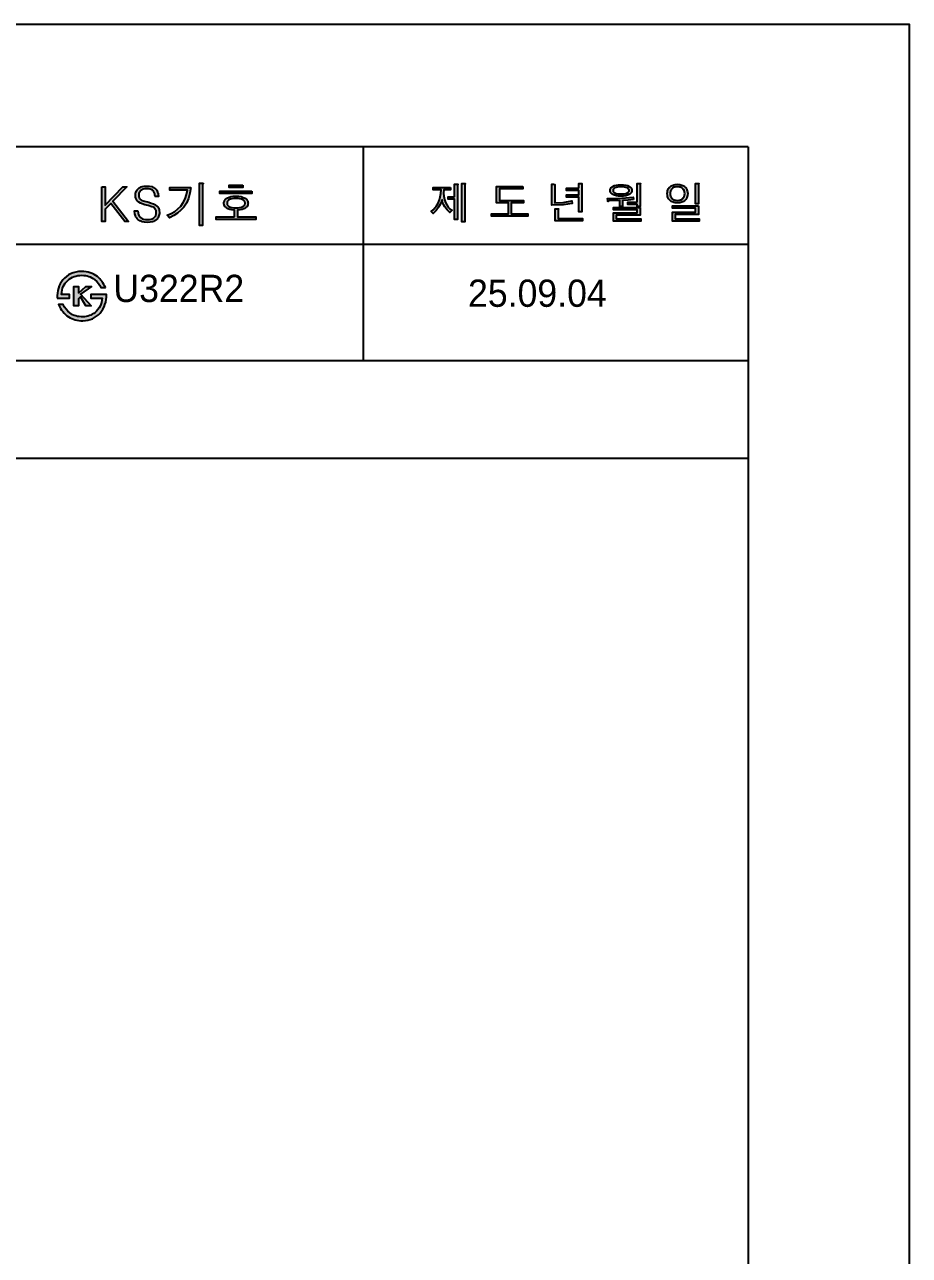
# Model space of a CAD drawing. Header units: millimetres. Extents: x 11551 to 13977, y -137 to 3293.
# Drawn here: x 13108 to 13977, y 2086 to 3293 of the extents above; entities that cross this region are included whole.
import ezdxf
from ezdxf.lldxf.tags import DXFTag

# ---------------------------------------------------------------- set-up
doc = ezdxf.new("R2010")
doc.units = ezdxf.units.MM
doc.header["$LTSCALE"] = 0.2
doc.layers.add('DIM', color=3, linetype='Continuous', lineweight=15)
doc.layers.add('LINE @ 1', color=7, linetype='Continuous', lineweight=25)
doc.layers.add('YA', color=7, linetype='Continuous')
doc.styles.add('스타일1', font='txt.shx', dxfattribs={"bigfont": 'ghs.shx'})
tags = doc.linetypes.add('Amconstr', pattern=[9999, 9999, 0]).pattern_tags.tags
tags[6:7] = [DXFTag(74, 4), DXFTag(75, 0), DXFTag(340, '0'), DXFTag(46, 1.0), DXFTag(50, 0.0), DXFTag(44, 0.0), DXFTag(45, 0.0)]
tags[4:5] = [DXFTag(74, 4), DXFTag(75, 0), DXFTag(340, '0'), DXFTag(46, 1.0), DXFTag(50, 0.0), DXFTag(44, 0.0), DXFTag(45, 0.0)]

msp = doc.modelspace()

# ---------------------------------------------------------------- hatches: boundary and pattern name
at = {"layer": 'DIM'}
h = msp.add_hatch(color=0, dxfattribs=at)
h.dxf.hatch_style = 1
edge = h.paths.add_edge_path()
edge.add_spline(control_points=[(13150.6, 3042.3), (13154.3, 3045.6), (13158.9, 3047.3), (13164.5, 3047.3)], knot_values=[9, 9, 9, 9, 10, 10, 10, 10], degree=3, periodic=0)
edge.add_spline(control_points=[(13164.5, 3047.3), (13169.2, 3047.3), (13173.4, 3045.9), (13177, 3043)], knot_values=[8, 8, 8, 8, 9, 9, 9, 9], degree=3, periodic=0)
edge.add_spline(control_points=[(13177, 3043), (13180, 3040.6), (13181.9, 3038), (13182.9, 3035.2)], knot_values=[7, 7, 7, 7, 8, 8, 8, 8], degree=3, periodic=0)
edge.add_spline(control_points=[(13182.9, 3035.2), (13182.9, 3035.2), (13187.5, 3035.2), (13187.5, 3035.2)], knot_values=[6.00001, 6.00001, 6.00001, 6.00001, 7, 7, 7, 7], degree=3, periodic=0)
edge.add_spline(control_points=[(13187.5, 3035.2), (13185.7, 3039.7), (13183.1, 3043.2), (13179.7, 3046)], knot_values=[5, 5, 5, 5, 6, 6, 6, 6], degree=3, periodic=0)
edge.add_spline(control_points=[(13179.7, 3046), (13175.5, 3049.3), (13170.3, 3051), (13164.1, 3051.1)], knot_values=[4, 4, 4, 4, 5, 5, 5, 5], degree=3, periodic=0)
edge.add_spline(control_points=[(13164.1, 3051.1), (13160.1, 3051), (13156.5, 3050.3), (13153.3, 3048.8)], knot_values=[3, 3, 3, 3, 4, 4, 4, 4], degree=3, periodic=0)
edge.add_spline(control_points=[(13153.3, 3048.8), (13150.3, 3047.4), (13147.8, 3045.4), (13145.8, 3042.8)], knot_values=[2, 2, 2, 2, 3, 3, 3, 3], degree=3, periodic=0)
edge.add_spline(control_points=[(13145.8, 3042.8), (13143.8, 3040.5), (13142.3, 3037.7), (13141.4, 3034.6)], knot_values=[1, 1, 1, 1, 2, 2, 2, 2], degree=3, periodic=0)
edge.add_spline(control_points=[(13141.4, 3034.6), (13140.5, 3031.5), (13140.1, 3028.4), (13140.3, 3025)], knot_values=[0, 0, 0, 0, 1, 1, 1, 1], degree=3, periodic=0)
edge.add_spline(control_points=[(13140.3, 3025), (13140.3, 3025), (13140.3, 3025), (13140.3, 3025), (13140.3, 3025), (13152.2, 3025), (13152.2, 3025), (13152.2, 3025), (13152.2, 3028.6), (13152.2, 3028.6), (13152.2, 3028.6), (13144.4, 3028.6), (13144.4, 3028.6), (13144.7, 3034.3), (13146.8, 3038.8), (13150.6, 3042.3)], knot_values=[10, 10, 10, 10, 10.99996, 10.99996, 10.99996, 11.99996, 11.99996, 11.99996, 12.99996, 12.99996, 12.99996, 13.99996, 13.99996, 13.99996, 14.99996, 14.99996, 14.99996, 14.99996], degree=3, periodic=0)
h = msp.add_hatch(color=0, dxfattribs=at)
h.dxf.hatch_style = 1
h.paths.add_polyline_path([(13163.1, 3028.7), (13174, 3036.2), (13168.2, 3036.2), (13161, 3029.6), (13161, 3036.3), (13156.5, 3036.3), (13156.5, 3017.4), (13161, 3017.4), (13161, 3024.1), (13163.1, 3026), (13168.4, 3017.4), (13173.5, 3017.4)])
h = msp.add_hatch(color=0, dxfattribs=at)
h.dxf.hatch_style = 1
edge = h.paths.add_edge_path()
edge.add_spline(control_points=[(13174.8, 3004.7), (13177.6, 3006), (13180.1, 3007.9), (13182.3, 3010.2)], knot_values=[2, 2, 2, 2, 3, 3, 3, 3], degree=3, periodic=0)
edge.add_spline(control_points=[(13182.3, 3010.2), (13184.4, 3012.6), (13186, 3015.3), (13187.1, 3018.5)], knot_values=[1, 1, 1, 1, 2, 2, 2, 2], degree=3, periodic=0)
edge.add_spline(control_points=[(13187.1, 3018.5), (13188.2, 3021.7), (13188.7, 3025), (13188.6, 3028.6)], knot_values=[0, 0, 0, 0, 1, 1, 1, 1], degree=3, periodic=0)
edge.add_spline(control_points=[(13188.6, 3028.6), (13188.6, 3028.6), (13188.6, 3028.6), (13188.6, 3028.6), (13188.6, 3028.6), (13173.3, 3028.6), (13173.3, 3028.6), (13173.3, 3028.6), (13173.3, 3025), (13173.3, 3025), (13173.3, 3025), (13184.4, 3025), (13184.4, 3025), (13183.9, 3019), (13181.6, 3014.3), (13177.4, 3010.9)], knot_values=[10, 10, 10, 10, 10.99996, 10.99996, 10.99996, 11.99996, 11.99996, 11.99996, 12.99996, 12.99996, 12.99996, 13.99996, 13.99996, 13.99996, 14.99996, 14.99996, 14.99996, 14.99996], degree=3, periodic=0)
edge.add_spline(control_points=[(13177.4, 3010.9), (13173.9, 3008.1), (13169.9, 3006.6), (13165.5, 3006.6)], knot_values=[9, 9, 9, 9, 10, 10, 10, 10], degree=3, periodic=0)
edge.add_spline(control_points=[(13165.5, 3006.6), (13160.4, 3006.4), (13156.1, 3007.6), (13152.5, 3010.5)], knot_values=[8, 8, 8, 8, 9, 9, 9, 9], degree=3, periodic=0)
edge.add_spline(control_points=[(13152.5, 3010.5), (13150, 3012.4), (13147.9, 3015.1), (13146.1, 3018.6)], knot_values=[7, 7, 7, 7, 8, 8, 8, 8], degree=3, periodic=0)
edge.add_spline(control_points=[(13146.1, 3018.6), (13146.1, 3018.6), (13141.6, 3018.6), (13141.6, 3018.6)], knot_values=[6.00001, 6.00001, 6.00001, 6.00001, 7, 7, 7, 7], degree=3, periodic=0)
edge.add_spline(control_points=[(13141.6, 3018.6), (13143.7, 3013.3), (13147, 3009.3), (13151.3, 3006.6)], knot_values=[5, 5, 5, 5, 6, 6, 6, 6], degree=3, periodic=0)
edge.add_spline(control_points=[(13151.3, 3006.6), (13155.3, 3004), (13160, 3002.7), (13165.4, 3002.7)], knot_values=[4, 4, 4, 4, 5, 5, 5, 5], degree=3, periodic=0)
edge.add_spline(control_points=[(13165.4, 3002.7), (13168.7, 3002.7), (13171.8, 3003.4), (13174.8, 3004.7)], knot_values=[3, 3, 3, 3, 4, 4, 4, 4], degree=3, periodic=0)
at = {"layer": 'LINE @ 1', "linetype": 'Amconstr'}
h = msp.add_hatch(color=256, dxfattribs=at)
h.dxf.hatch_style = 1
h.paths.add_polyline_path([(13194.9, 3120), (13208.7, 3134.1), (13204.7, 3134.1), (13187.2, 3116.1), (13187.2, 3134.1), (13184, 3134.1), (13184, 3100.1), (13187.2, 3100.1), (13187.2, 3112.1), (13192.8, 3117.9), (13206.5, 3100.1), (13210.3, 3100.1)])
h.paths.add_polyline_path([(13221.3, 3122.4), (13221, 3122.8), (13220.8, 3123.2), (13220.6, 3123.6), (13220.4, 3124.1), (13220.3, 3124.6), (13220.3, 3125.8), (13220.3, 3126.5), (13220.4, 3127.2), (13220.5, 3127.9), (13220.8, 3128.5), (13221, 3129.1), (13221.4, 3129.6), (13221.8, 3130.1), (13222.2, 3130.5), (13222.8, 3130.9), (13223.4, 3131.2), (13224, 3131.5), (13224.7, 3131.8), (13226.3, 3132.1), (13228.1, 3132.2), (13229.9, 3132.1), (13231.5, 3131.7), (13232.3, 3131.4), (13233, 3131.1), (13233.6, 3130.7), (13234.2, 3130.2), (13234.7, 3129.7), (13235.1, 3129.1), (13235.5, 3128.5), (13235.8, 3127.8), (13236.1, 3127.1), (13236.2, 3126.3), (13236.4, 3124.6), (13239.7, 3124.6), (13239.4, 3127), (13239.2, 3128), (13238.8, 3129), (13238.4, 3129.9), (13237.9, 3130.7), (13237.3, 3131.5), (13236.6, 3132.2), (13235.8, 3132.9), (13234.9, 3133.4), (13234, 3133.9), (13233, 3134.3), (13230.7, 3134.8), (13228.2, 3134.9), (13225.7, 3134.8), (13223.5, 3134.3), (13222.5, 3134), (13221.6, 3133.5), (13220.7, 3133), (13219.9, 3132.4), (13219.2, 3131.8), (13218.6, 3131.1), (13218.1, 3130.3), (13217.7, 3129.5), (13217.4, 3128.7), (13217.2, 3127.8), (13217, 3126.8), (13217, 3125.8), (13217.1, 3124), (13217.3, 3123.1), (13217.6, 3122.3), (13217.9, 3121.6), (13218.3, 3120.9), (13218.7, 3120.3), (13219.3, 3119.8), (13219.8, 3119.3), (13220.5, 3118.9), (13222.1, 3118), (13226.3, 3116.6), (13229.5, 3115.8), (13233.2, 3114.6), (13234.6, 3114), (13235.1, 3113.7), (13235.6, 3113.4), (13236, 3112.9), (13236.4, 3112.5), (13236.7, 3112), (13237, 3111.4), (13237.2, 3110.8), (13237.3, 3110.1), (13237.5, 3108.6), (13237.4, 3107.9), (13237.3, 3107.1), (13237.1, 3106.5), (13236.9, 3105.8), (13236.6, 3105.3), (13236.2, 3104.7), (13235.7, 3104.2), (13235.2, 3103.8), (13234.6, 3103.3), (13234, 3103), (13233.3, 3102.6), (13232.5, 3102.4), (13230.8, 3102), (13228.9, 3101.9), (13226.8, 3102.1), (13224.9, 3102.5), (13224, 3102.8), (13223.3, 3103.2), (13222.6, 3103.6), (13221.9, 3104.2), (13221.3, 3104.8), (13220.8, 3105.4), (13220.4, 3106.1), (13220.1, 3106.8), (13219.8, 3107.6), (13219.6, 3108.5), (13219.5, 3110.4), (13216.2, 3110.4), (13216.2, 3110.1), (13216.4, 3107.7), (13216.7, 3106.5), (13217, 3105.5), (13217.5, 3104.5), (13218, 3103.6), (13218.7, 3102.8), (13219.5, 3102), (13220.3, 3101.3), (13221.3, 3100.8), (13222.3, 3100.3), (13223.5, 3099.9), (13226, 3099.3), (13228.9, 3099.2), (13231.5, 3099.3), (13233.7, 3099.8), (13234.8, 3100.2), (13235.7, 3100.7), (13236.6, 3101.2), (13237.5, 3101.8), (13238.2, 3102.5), (13238.8, 3103.3), (13239.4, 3104.1), (13239.8, 3104.9), (13240.1, 3105.9), (13240.4, 3106.8), (13240.5, 3107.9), (13240.6, 3109), (13240.4, 3110.9), (13240.2, 3111.8), (13239.9, 3112.6), (13239.6, 3113.4), (13239.1, 3114.1), (13238.6, 3114.8), (13238, 3115.4), (13237.4, 3115.9), (13236.6, 3116.4), (13234.8, 3117.4), (13232.6, 3118.2), (13230, 3119), (13225.9, 3119.9), (13224.5, 3120.3), (13223.3, 3120.8), (13222.4, 3121.4), (13221.9, 3121.7), (13221.6, 3122)])
h.paths.add_polyline_path([(13270.5, 3127.9), (13271.4, 3133.5), (13250.7, 3133.5), (13250.7, 3130.9), (13268, 3130.9), (13267.3, 3126.5), (13265.9, 3122.4), (13264, 3118.7), (13261.5, 3115.2), (13258.7, 3112.4), (13255.6, 3110), (13252, 3107.9), (13248.1, 3106.3), (13250.3, 3103.7), (13254.6, 3105.9), (13258.4, 3108.3), (13261.7, 3111.1), (13264.5, 3114.2), (13267.1, 3118.2), (13269.1, 3122.8)])
h.paths.add_polyline_path([(13283, 3136), (13283, 3136.6), (13283.3, 3137), (13283.4, 3137.2), (13283.4, 3137.3), (13283.4, 3137.4), (13283.5, 3137.4), (13283.5, 3137.5), (13283.5, 3137.5), (13283.5, 3137.5), (13283.4, 3137.5), (13283.4, 3137.5), (13283.4, 3137.5), (13283.4, 3137.5), (13283.4, 3137.6), (13283.4, 3137.6), (13283.4, 3137.6), (13283.3, 3137.6), (13283, 3137.7), (13282, 3137.7), (13279.8, 3137.7), (13279.8, 3096.3), (13283, 3096.3)])
h.paths.add_polyline_path([(13322.4, 3135.9), (13309, 3135.9), (13309, 3133.6), (13322.4, 3133.6)])
h.paths.add_polyline_path([(13331.4, 3130), (13300, 3130), (13300, 3127.6), (13331.4, 3127.6)])
h.paths.add_polyline_path([(13324.7, 3122.9), (13323.9, 3123.4), (13322.9, 3123.8), (13320.9, 3124.5), (13318.5, 3124.9), (13315.7, 3125), (13313, 3124.9), (13310.5, 3124.5), (13308.5, 3123.8), (13307.5, 3123.4), (13306.7, 3122.9), (13306.1, 3122.5), (13305.5, 3121.9), (13305, 3121.4), (13304.6, 3120.8), (13304.3, 3120.1), (13304.1, 3119.5), (13303.9, 3118.8), (13303.9, 3118), (13303.9, 3117.3), (13304.1, 3116.7), (13304.2, 3116.1), (13304.5, 3115.5), (13304.9, 3114.9), (13305.3, 3114.4), (13305.8, 3113.9), (13306.3, 3113.4), (13307.1, 3113), (13307.8, 3112.5), (13309.7, 3111.9), (13311.8, 3111.4), (13314.2, 3111.2), (13314.2, 3104.7), (13296.2, 3104.7), (13296.2, 3102.2), (13335.2, 3102.2), (13335.2, 3104.7), (13317.3, 3104.7), (13317.3, 3111.2), (13319.7, 3111.4), (13321.8, 3111.9), (13323.5, 3112.5), (13324.3, 3113), (13325.1, 3113.4), (13325.6, 3113.9), (13326.1, 3114.4), (13326.6, 3114.9), (13326.9, 3115.5), (13327.2, 3116.1), (13327.4, 3116.7), (13327.5, 3117.3), (13327.6, 3118), (13327.5, 3118.8), (13327.4, 3119.5), (13327.2, 3120.1), (13326.8, 3120.8), (13326.4, 3121.4), (13325.9, 3121.9), (13325.4, 3122.5)])
h.paths.add_polyline_path([(13311.8, 3122.3), (13313.6, 3122.5), (13315.7, 3122.6), (13317.8, 3122.5), (13319.6, 3122.3), (13321.2, 3121.9), (13321.8, 3121.7), (13322.4, 3121.4), (13322.9, 3121.1), (13323.4, 3120.8), (13323.7, 3120.4), (13324, 3120), (13324.3, 3119.5), (13324.5, 3119.1), (13324.6, 3118.6), (13324.6, 3118), (13324.6, 3117.5), (13324.5, 3117), (13324.3, 3116.6), (13324, 3116.1), (13323.7, 3115.7), (13323.4, 3115.4), (13322.9, 3115), (13322.4, 3114.7), (13321.8, 3114.4), (13321.2, 3114.2), (13319.6, 3113.8), (13317.8, 3113.5), (13315.7, 3113.5), (13313.6, 3113.5), (13311.8, 3113.8), (13310.2, 3114.2), (13309.5, 3114.4), (13308.9, 3114.7), (13308.5, 3115), (13308, 3115.4), (13307.7, 3115.7), (13307.4, 3116.1), (13307.2, 3116.6), (13307, 3117), (13306.9, 3117.5), (13306.9, 3118), (13306.9, 3118.6), (13307, 3119.1), (13307.2, 3119.5), (13307.4, 3120), (13307.7, 3120.4), (13308, 3120.8), (13308.5, 3121.1), (13308.9, 3121.4), (13309.5, 3121.7), (13310.2, 3121.9)], flags=16)
h.paths.add_polyline_path([(13526.4, 3133.6), (13509.2, 3133.6), (13509.2, 3131.3), (13517, 3131.3), (13516.8, 3127.7), (13516.2, 3124.4), (13515.4, 3121.2), (13514.1, 3118.2), (13512.7, 3115.6), (13511.1, 3113.4), (13509.3, 3111.5), (13507.3, 3110), (13509.2, 3107.8), (13512.1, 3110.8), (13514.6, 3114), (13516.6, 3117.5), (13518, 3121.2), (13518.3, 3119.6), (13518.8, 3118), (13519.7, 3116.2), (13520.8, 3114.4), (13523.1, 3111.5), (13525.7, 3109), (13527.8, 3111.1), (13525.8, 3112.5), (13524.1, 3114.3), (13522.6, 3116.4), (13521.4, 3118.8), (13520.3, 3121.7), (13519.7, 3124.8), (13519.5, 3128), (13519.8, 3131.3), (13526.4, 3131.3)])
h.paths.add_polyline_path([(13533.2, 3135.3), (13533.3, 3135.8), (13533.5, 3136.1), (13533.5, 3136.3), (13533.6, 3136.4), (13533.6, 3136.5), (13533.6, 3136.5), (13533.6, 3136.5), (13533.6, 3136.6), (13533.6, 3136.6), (13533.6, 3136.6), (13533.6, 3136.6), (13533.6, 3136.6), (13533.5, 3136.6), (13533.4, 3136.7), (13533.2, 3136.7), (13532.4, 3136.8), (13530.4, 3136.8), (13530.4, 3124.3), (13524, 3124.3), (13524, 3122.1), (13530.4, 3122.1), (13530.4, 3101.9), (13533.2, 3101.9)])
h.paths.add_polyline_path([(13540.4, 3136.2), (13540.4, 3136.5), (13540.6, 3136.7), (13540.7, 3136.9), (13540.7, 3137.1), (13540.7, 3137.2), (13540.7, 3137.2), (13540.7, 3137.2), (13540.7, 3137.3), (13540.7, 3137.3), (13540.7, 3137.3), (13540.7, 3137.3), (13540.7, 3137.3), (13540.7, 3137.3), (13540.6, 3137.3), (13540.6, 3137.4), (13540.5, 3137.4), (13540.4, 3137.4), (13540.1, 3137.4), (13539.8, 3137.5), (13537.5, 3137.5), (13537.5, 3099.8), (13540.4, 3099.8)])
h.paths.add_polyline_path([(13597.4, 3134.4), (13571.6, 3134.4), (13571.6, 3118.3), (13583.1, 3118.3), (13583.1, 3107.5), (13566.7, 3107.5), (13566.7, 3105.2), (13602.2, 3105.2), (13602.2, 3107.5), (13585.9, 3107.5), (13585.9, 3118.3), (13597.9, 3118.3), (13597.9, 3120.7), (13574.5, 3120.7), (13574.5, 3132.1), (13597.4, 3132.1)])
h.paths.add_polyline_path([(13628.6, 3134.7), (13628.6, 3135.3), (13628.8, 3135.7), (13628.9, 3135.9), (13628.9, 3136), (13628.9, 3136.1), (13628.9, 3136.2), (13628.9, 3136.2), (13628.9, 3136.3), (13628.9, 3136.3), (13628.9, 3136.3), (13628.9, 3136.3), (13628.8, 3136.3), (13628.8, 3136.4), (13628.8, 3136.4), (13628.7, 3136.4), (13628.6, 3136.5), (13628.4, 3136.5), (13627.5, 3136.6), (13625.7, 3136.6), (13625.7, 3116), (13637.3, 3116.5), (13645.8, 3117.8), (13645.4, 3120.3), (13636.8, 3118.8), (13628.6, 3118.3)])
h.paths.add_polyline_path([(13655.1, 3136.2), (13655.1, 3136.5), (13655.2, 3136.8), (13655.3, 3137), (13655.4, 3137.1), (13655.4, 3137.2), (13655.4, 3137.2), (13655.4, 3137.2), (13655.4, 3137.2), (13655.4, 3137.3), (13655.4, 3137.3), (13655.4, 3137.3), (13655.3, 3137.3), (13655.3, 3137.3), (13655.3, 3137.3), (13655.2, 3137.4), (13655.2, 3137.4), (13655.1, 3137.4), (13654.8, 3137.4), (13654.5, 3137.5), (13652.2, 3137.5), (13652.2, 3132.7), (13640.3, 3132.7), (13640.3, 3130.4), (13652.2, 3130.4), (13652.2, 3126.4), (13640.3, 3126.4), (13640.3, 3124), (13652.2, 3124), (13652.2, 3109.7), (13655.1, 3109.7)])
h.paths.add_polyline_path([(13631.9, 3111.4), (13632, 3111.7), (13632.1, 3112), (13632.2, 3112.2), (13632.2, 3112.3), (13632.2, 3112.3), (13632.2, 3112.4), (13632.2, 3112.4), (13632.2, 3112.4), (13632.2, 3112.4), (13632.2, 3112.4), (13632.2, 3112.4), (13632.2, 3112.5), (13632.2, 3112.5), (13632.1, 3112.5), (13632, 3112.6), (13631.9, 3112.6), (13631.2, 3112.6), (13629.1, 3112.6), (13629.1, 3100.8), (13655.9, 3100.8), (13655.9, 3103.1), (13631.9, 3103.1)])
h.paths.add_polyline_path([(13703.9, 3128.4), (13704.1, 3128.9), (13704.4, 3129.4), (13704.5, 3130), (13704.5, 3130.5), (13704.5, 3131.1), (13704.4, 3131.7), (13704.1, 3132.3), (13703.9, 3132.8), (13703.5, 3133.3), (13703, 3133.7), (13702.5, 3134.1), (13701.8, 3134.5), (13700.2, 3135.3), (13698.4, 3135.8), (13696.2, 3136.1), (13693.8, 3136.2), (13691.3, 3136.1), (13689.2, 3135.8), (13687.3, 3135.3), (13685.7, 3134.5), (13685.1, 3134.1), (13684.5, 3133.7), (13684.1, 3133.3), (13683.7, 3132.8), (13683.4, 3132.3), (13683.2, 3131.7), (13683.1, 3131.1), (13683, 3130.5), (13683.1, 3130), (13683.2, 3129.4), (13683.4, 3128.9), (13683.7, 3128.4), (13684.1, 3127.9), (13684.5, 3127.5), (13685.1, 3127), (13685.7, 3126.6), (13686.4, 3126.2), (13687.3, 3125.9), (13689.2, 3125.4), (13691.3, 3125), (13693.8, 3124.9), (13696.2, 3125), (13698.4, 3125.4), (13700.2, 3125.9), (13701.1, 3126.2), (13701.8, 3126.6), (13702.5, 3127), (13703, 3127.5), (13703.5, 3127.9)])
h.paths.add_polyline_path([(13700.6, 3128.6), (13700.1, 3128.3), (13699.7, 3128.1), (13698.5, 3127.7), (13697.2, 3127.3), (13693.8, 3127.1), (13690.4, 3127.3), (13689, 3127.7), (13687.8, 3128.1), (13687.4, 3128.3), (13687, 3128.6), (13686.6, 3128.9), (13686.4, 3129.2), (13686.1, 3129.5), (13686, 3129.8), (13685.9, 3130), (13685.9, 3130.2), (13685.9, 3130.5), (13685.9, 3130.9), (13686, 3131.3), (13686.1, 3131.6), (13686.4, 3132), (13686.6, 3132.3), (13687, 3132.5), (13687.4, 3132.8), (13687.8, 3133), (13689, 3133.5), (13690.4, 3133.8), (13693.8, 3134.1), (13697.1, 3133.8), (13698.5, 3133.5), (13699.7, 3133), (13700.1, 3132.8), (13700.6, 3132.5), (13700.9, 3132.3), (13701.2, 3132), (13701.4, 3131.6), (13701.6, 3131.3), (13701.6, 3131.1), (13701.7, 3130.9), (13701.7, 3130.5), (13701.7, 3130.2), (13701.6, 3130), (13701.6, 3129.8), (13701.5, 3129.7), (13701.4, 3129.5), (13701.2, 3129.2), (13700.9, 3128.9)], flags=16)
h.paths.add_polyline_path([(13706.1, 3121.6), (13705.8, 3123.9), (13690.9, 3122.8), (13680.3, 3122.6), (13680.7, 3120.6), (13680.8, 3120.2), (13680.8, 3119.9), (13680.9, 3119.8), (13680.9, 3119.7), (13680.9, 3119.7), (13681, 3119.6), (13681, 3119.6), (13681, 3119.6), (13681, 3119.6), (13681, 3119.6), (13681, 3119.6), (13681.1, 3119.6), (13681.1, 3119.6), (13681.1, 3119.6), (13681.1, 3119.6), (13681.2, 3119.7), (13681.3, 3119.8), (13681.5, 3119.9), (13681.8, 3120.2), (13682.2, 3120.3), (13692.4, 3120.6), (13692.4, 3114.7), (13695.2, 3114.7), (13695.2, 3120.7), (13700.7, 3121.1)])
h = msp.add_hatch(color=256, dxfattribs=at)
h.dxf.hatch_style = 1
h.paths.add_polyline_path([(13712.4, 3136), (13712.4, 3136.4), (13712.6, 3136.7), (13712.7, 3136.9), (13712.7, 3137), (13712.7, 3137.1), (13712.7, 3137.2), (13712.7, 3137.2), (13712.7, 3137.2), (13712.7, 3137.2), (13712.7, 3137.3), (13712.7, 3137.3), (13712.6, 3137.3), (13712.6, 3137.3), (13712.6, 3137.4), (13712.5, 3137.4), (13712.4, 3137.4), (13712.2, 3137.4), (13711.9, 3137.5), (13709.5, 3137.5), (13709.5, 3119.1), (13700.5, 3119.1), (13700.5, 3116.9), (13709.5, 3116.9), (13709.5, 3114.7), (13712.4, 3114.7)])
h.paths.add_polyline_path([(13712.4, 3113.9), (13686.3, 3113.9), (13686.3, 3111.6), (13709.7, 3111.6), (13709.7, 3108.6), (13686.3, 3108.6), (13686.3, 3100.3), (13713.2, 3100.3), (13713.2, 3102.7), (13689, 3102.7), (13689, 3106.3), (13712.4, 3106.3)])
h.paths.add_polyline_path([(13755.9, 3120.3), (13756.6, 3121), (13757.2, 3121.6), (13757.7, 3122.3), (13758.2, 3123), (13758.5, 3123.8), (13758.8, 3124.7), (13759, 3125.5), (13759.2, 3127.4), (13759, 3129.3), (13758.8, 3130.2), (13758.5, 3131), (13758.2, 3131.8), (13757.7, 3132.6), (13757.2, 3133.3), (13756.6, 3133.9), (13755.9, 3134.5), (13755.1, 3135.1), (13754.3, 3135.5), (13753.4, 3135.9), (13752.4, 3136.2), (13751.4, 3136.4), (13749.1, 3136.6), (13746.8, 3136.4), (13745.7, 3136.2), (13744.8, 3135.9), (13743.9, 3135.5), (13743, 3135.1), (13742.2, 3134.5), (13741.5, 3133.9), (13740.9, 3133.3), (13740.4, 3132.6), (13740, 3131.8), (13739.7, 3131), (13739.4, 3130.2), (13739.2, 3129.3), (13739, 3127.4), (13739.2, 3125.5), (13739.4, 3124.7), (13739.7, 3123.8), (13740, 3123), (13740.4, 3122.3), (13740.9, 3121.6), (13741.5, 3121), (13742.2, 3120.3), (13743, 3119.8), (13743.9, 3119.3), (13744.8, 3119), (13745.7, 3118.7), (13746.8, 3118.4), (13749.1, 3118.3), (13751.4, 3118.4), (13752.4, 3118.7), (13753.4, 3119), (13754.3, 3119.3), (13755.1, 3119.8)])
h.paths.add_polyline_path([(13747.4, 3120.9), (13746.7, 3121), (13746, 3121.3), (13745.4, 3121.5), (13744.8, 3121.8), (13744.2, 3122.2), (13743.7, 3122.7), (13743.3, 3123.1), (13743, 3123.6), (13742.7, 3124.2), (13742.4, 3124.7), (13742.2, 3125.4), (13742.1, 3126), (13742, 3127.4), (13742.1, 3128.9), (13742.2, 3129.5), (13742.4, 3130.1), (13742.7, 3130.7), (13743, 3131.3), (13743.3, 3131.8), (13743.7, 3132.3), (13744.2, 3132.7), (13744.8, 3133.1), (13745.4, 3133.4), (13746, 3133.7), (13746.7, 3133.9), (13747.4, 3134), (13749.1, 3134.1), (13750.7, 3134), (13751.4, 3133.9), (13752.1, 3133.7), (13752.8, 3133.4), (13753.4, 3133.1), (13753.9, 3132.7), (13754.5, 3132.3), (13754.9, 3131.8), (13755.2, 3131.3), (13755.6, 3130.7), (13755.8, 3130.1), (13756, 3129.5), (13756.1, 3128.9), (13756.3, 3127.4), (13756.1, 3126), (13756, 3125.4), (13755.8, 3124.8), (13755.6, 3124.2), (13755.2, 3123.6), (13754.9, 3123.1), (13754.5, 3122.7), (13753.9, 3122.2), (13753.4, 3121.8), (13752.8, 3121.5), (13752.1, 3121.3), (13751.4, 3121), (13750.7, 3120.9), (13749.1, 3120.8)], flags=16)
h.paths.add_polyline_path([(13769.7, 3136.2), (13769.8, 3136.5), (13769.9, 3136.7), (13770, 3136.9), (13770.1, 3137.1), (13770.1, 3137.2), (13770.1, 3137.2), (13770.1, 3137.2), (13770.1, 3137.3), (13770.1, 3137.3), (13770.1, 3137.3), (13770.1, 3137.3), (13770, 3137.3), (13770, 3137.3), (13770, 3137.3), (13770, 3137.4), (13769.9, 3137.4), (13769.8, 3137.4), (13769.5, 3137.4), (13769.1, 3137.5), (13766.9, 3137.5), (13766.9, 3117.3), (13769.7, 3117.3)])
h.paths.add_polyline_path([(13769.7, 3115.4), (13744.3, 3115.4), (13744.3, 3113.1), (13767, 3113.1), (13767, 3109.4), (13744.3, 3109.4), (13744.3, 3100.3), (13770.6, 3100.3), (13770.6, 3102.6), (13746.9, 3102.6), (13746.9, 3107.1), (13769.7, 3107.1)])

# ---------------------------------------------------------------- linework, layer by layer
at = {"layer": 'YA', "color": 7}
for p, q in [((13818.7, 3173.4), (11742.7, 3173.4)), ((13440.9, 2963.1), (13440.9, 3173.1)), ((13818.7, 3173.4), (13818.7, -6.6)), ((13818.7, 3077.4), (12137.2, 3077.4)), ((13818.7, 2963.4), (11742.7, 2963.4)), ((13818.7, 2867.4), (11742.7, 2867.4)), ((13818.7, 2867.4), (11742.7, 2867.4))]:
    msp.add_line(p, q, dxfattribs=at)
at = {"layer": 'YA', "color": 0}
msp.add_lwpolyline([(11551.3, -137.1), (13976.8, -137.1), (13976.8, 3293.3), (11551.3, 3293.3)], close=True, dxfattribs=at)
at = {"layer": 'YA', "color": 7}
for points in [[(13184, 3134.1), (13187.2, 3134.1), (13187.2, 3116.1), (13204.7, 3134.1), (13208.7, 3134.1), (13194.9, 3120), (13210.3, 3100.1), (13206.5, 3100.1), (13192.8, 3117.9), (13187.2, 3112.1), (13187.2, 3100.1), (13184, 3100.1), (13184, 3134.1)], [(13219.5, 3110.4), (13219.6, 3108.5), (13219.8, 3107.6), (13220.1, 3106.8), (13220.4, 3106.1), (13220.8, 3105.4), (13221.3, 3104.8), (13221.9, 3104.2), (13222.6, 3103.6), (13223.3, 3103.2), (13224, 3102.8), (13224.9, 3102.5), (13226.8, 3102.1), (13228.9, 3101.9), (13230.8, 3102), (13232.5, 3102.4), (13233.3, 3102.6), (13234, 3103), (13234.6, 3103.3), (13235.2, 3103.8), (13235.7, 3104.2), (13236.2, 3104.7), (13236.6, 3105.3), (13236.9, 3105.8), (13237.1, 3106.5), (13237.3, 3107.1), (13237.4, 3107.9), (13237.5, 3108.6), (13237.3, 3110.1), (13237.2, 3110.8), (13237, 3111.4), (13236.7, 3112), (13236.4, 3112.5), (13236, 3112.9), (13235.6, 3113.4), (13235.1, 3113.7), (13234.6, 3114), (13233.2, 3114.6), (13229.5, 3115.8), (13226.3, 3116.6), (13222.1, 3118), (13220.5, 3118.9), (13219.8, 3119.3), (13219.3, 3119.8), (13218.7, 3120.3), (13218.3, 3120.9), (13217.9, 3121.6), (13217.6, 3122.3), (13217.3, 3123.1), (13217.1, 3124), (13217, 3125.8), (13217, 3126.8), (13217.2, 3127.8), (13217.4, 3128.7), (13217.7, 3129.5), (13218.1, 3130.3), (13218.6, 3131.1), (13219.2, 3131.8), (13219.9, 3132.4), (13220.7, 3133), (13221.6, 3133.5), (13222.5, 3134), (13223.5, 3134.3), (13225.7, 3134.8), (13228.2, 3134.9), (13230.7, 3134.8), (13233, 3134.3), (13234, 3133.9), (13234.9, 3133.4), (13235.8, 3132.9), (13236.6, 3132.2), (13237.3, 3131.5), (13237.9, 3130.7), (13238.4, 3129.9), (13238.8, 3129), (13239.2, 3128), (13239.4, 3127), (13239.7, 3124.6), (13236.4, 3124.6), (13236.2, 3126.3), (13236.1, 3127.1), (13235.8, 3127.8), (13235.5, 3128.5), (13235.1, 3129.1), (13234.7, 3129.7), (13234.2, 3130.2), (13233.6, 3130.7), (13233, 3131.1), (13232.3, 3131.4), (13231.5, 3131.7), (13229.9, 3132.1), (13228.1, 3132.2), (13226.3, 3132.1), (13224.7, 3131.8), (13224, 3131.5), (13223.4, 3131.2), (13222.8, 3130.9), (13222.2, 3130.5), (13221.8, 3130.1), (13221.4, 3129.6), (13221, 3129.1), (13220.8, 3128.5), (13220.5, 3127.9), (13220.4, 3127.2), (13220.3, 3126.5), (13220.3, 3125.8), (13220.3, 3124.6), (13220.4, 3124.1), (13220.6, 3123.6), (13220.8, 3123.2), (13221, 3122.8), (13221.3, 3122.4), (13221.6, 3122), (13221.9, 3121.7), (13222.4, 3121.4), (13223.3, 3120.8), (13224.5, 3120.3), (13225.9, 3119.9), (13230, 3119), (13232.6, 3118.2), (13234.8, 3117.4), (13236.6, 3116.4), (13237.4, 3115.9), (13238, 3115.4), (13238.6, 3114.8), (13239.1, 3114.1), (13239.6, 3113.4), (13239.9, 3112.6), (13240.2, 3111.8), (13240.4, 3110.9), (13240.6, 3109), (13240.5, 3107.9), (13240.4, 3106.8), (13240.1, 3105.9), (13239.8, 3104.9), (13239.4, 3104.1), (13238.8, 3103.3), (13238.2, 3102.5), (13237.5, 3101.8), (13236.6, 3101.2), (13235.7, 3100.7), (13234.8, 3100.2), (13233.7, 3099.8), (13231.5, 3099.3), (13228.9, 3099.2), (13226, 3099.3), (13223.5, 3099.9), (13222.3, 3100.3), (13221.3, 3100.8), (13220.3, 3101.3), (13219.5, 3102), (13218.7, 3102.8), (13218, 3103.6), (13217.5, 3104.5), (13217, 3105.5), (13216.7, 3106.5), (13216.4, 3107.7), (13216.2, 3110.1), (13216.2, 3110.4), (13219.5, 3110.4)], [(13271.4, 3133.5), (13270.5, 3127.9), (13269.1, 3122.8), (13267.1, 3118.2), (13264.5, 3114.2), (13261.7, 3111.1), (13258.4, 3108.3), (13254.6, 3105.9), (13250.3, 3103.7), (13248.1, 3106.3), (13252, 3107.9), (13255.6, 3110), (13258.7, 3112.4), (13261.5, 3115.2), (13264, 3118.7), (13265.9, 3122.4), (13267.3, 3126.5), (13268, 3130.9), (13250.7, 3130.9), (13250.7, 3133.5), (13271.4, 3133.5)], [(13283.4, 3137.6), (13283.4, 3137.5), (13283.4, 3137.5), (13283.4, 3137.5), (13283.4, 3137.5), (13283.4, 3137.5), (13283.5, 3137.5), (13283.5, 3137.5), (13283.5, 3137.5), (13283.5, 3137.4), (13283.4, 3137.4), (13283.4, 3137.3), (13283.4, 3137.2), (13283.3, 3137), (13283, 3136.6), (13283, 3136), (13283, 3096.3), (13279.8, 3096.3), (13279.8, 3137.7), (13282, 3137.7), (13283, 3137.7), (13283.3, 3137.6), (13283.4, 3137.6), (13283.4, 3137.6), (13283.4, 3137.6), (13283.4, 3137.6)], [(13331.4, 3130), (13331.4, 3127.6), (13300, 3127.6), (13300, 3130), (13331.4, 3130)], [(13322.4, 3135.9), (13322.4, 3133.6), (13309, 3133.6), (13309, 3135.9), (13322.4, 3135.9)], [(13526.4, 3133.6), (13526.4, 3131.3), (13519.8, 3131.3), (13519.5, 3128), (13519.7, 3124.8), (13520.3, 3121.7), (13521.4, 3118.8), (13522.6, 3116.4), (13524.1, 3114.3), (13525.8, 3112.5), (13527.8, 3111.1), (13525.7, 3109), (13523.1, 3111.5), (13520.8, 3114.4), (13519.7, 3116.2), (13518.8, 3118), (13518.3, 3119.6), (13518, 3121.2), (13516.6, 3117.5), (13514.6, 3114), (13512.1, 3110.8), (13509.2, 3107.8), (13507.3, 3110), (13509.3, 3111.5), (13511.1, 3113.4), (13512.7, 3115.6), (13514.1, 3118.2), (13515.4, 3121.2), (13516.2, 3124.4), (13516.8, 3127.7), (13517, 3131.3), (13509.2, 3131.3), (13509.2, 3133.6), (13526.4, 3133.6)], [(13530.4, 3124.3), (13530.4, 3136.8), (13532.4, 3136.8), (13533.2, 3136.7), (13533.4, 3136.7), (13533.5, 3136.6), (13533.6, 3136.6), (13533.6, 3136.6), (13533.6, 3136.6), (13533.6, 3136.6), (13533.6, 3136.6), (13533.6, 3136.5), (13533.6, 3136.5), (13533.6, 3136.5), (13533.6, 3136.4), (13533.5, 3136.3), (13533.5, 3136.1), (13533.3, 3135.8), (13533.2, 3135.3), (13533.2, 3101.9), (13530.4, 3101.9), (13530.4, 3122.1), (13524, 3122.1), (13524, 3124.3), (13530.4, 3124.3)], [(13539.8, 3137.5), (13540.1, 3137.4), (13540.4, 3137.4), (13540.5, 3137.4), (13540.6, 3137.4), (13540.6, 3137.3), (13540.7, 3137.3), (13540.7, 3137.3), (13540.7, 3137.3), (13540.7, 3137.3), (13540.7, 3137.3), (13540.7, 3137.3), (13540.7, 3137.2), (13540.7, 3137.2), (13540.7, 3137.2), (13540.7, 3137.1), (13540.7, 3136.9), (13540.6, 3136.7), (13540.4, 3136.5), (13540.4, 3136.2), (13540.4, 3099.8), (13537.5, 3099.8), (13537.5, 3137.5), (13539.8, 3137.5)], [(13597.4, 3134.4), (13597.4, 3132.1), (13574.5, 3132.1), (13574.5, 3120.7), (13597.9, 3120.7), (13597.9, 3118.3), (13585.9, 3118.3), (13585.9, 3107.5), (13602.2, 3107.5), (13602.2, 3105.2), (13566.7, 3105.2), (13566.7, 3107.5), (13583.1, 3107.5), (13583.1, 3118.3), (13571.6, 3118.3), (13571.6, 3134.4), (13597.4, 3134.4)], [(13628.8, 3136.3), (13628.9, 3136.3), (13628.9, 3136.3), (13628.9, 3136.3), (13628.9, 3136.3), (13628.9, 3136.2), (13628.9, 3136.2), (13628.9, 3136.1), (13628.9, 3136), (13628.9, 3135.9), (13628.8, 3135.7), (13628.6, 3135.3), (13628.6, 3134.7), (13628.6, 3118.3), (13636.8, 3118.8), (13645.4, 3120.3), (13645.8, 3117.8), (13637.3, 3116.5), (13625.7, 3116), (13625.7, 3136.6), (13627.5, 3136.6), (13628.4, 3136.5), (13628.6, 3136.5), (13628.7, 3136.4), (13628.8, 3136.4), (13628.8, 3136.4), (13628.8, 3136.3)], [(13652.2, 3132.7), (13652.2, 3137.5), (13654.5, 3137.5), (13654.8, 3137.4), (13655.1, 3137.4), (13655.2, 3137.4), (13655.2, 3137.4), (13655.3, 3137.3), (13655.3, 3137.3), (13655.3, 3137.3), (13655.4, 3137.3), (13655.4, 3137.3), (13655.4, 3137.3), (13655.4, 3137.2), (13655.4, 3137.2), (13655.4, 3137.2), (13655.4, 3137.2), (13655.4, 3137.1), (13655.3, 3137), (13655.2, 3136.8), (13655.1, 3136.5), (13655.1, 3136.2), (13655.1, 3109.7), (13652.2, 3109.7), (13652.2, 3124), (13640.3, 3124), (13640.3, 3126.4), (13652.2, 3126.4), (13652.2, 3130.4), (13640.3, 3130.4), (13640.3, 3132.7), (13652.2, 3132.7)], [(13701.8, 3134.5), (13702.5, 3134.1), (13703, 3133.7), (13703.5, 3133.3), (13703.9, 3132.8), (13704.1, 3132.3), (13704.4, 3131.7), (13704.5, 3131.1), (13704.5, 3130.5), (13704.5, 3130), (13704.4, 3129.4), (13704.1, 3128.9), (13703.9, 3128.4), (13703.5, 3127.9), (13703, 3127.5), (13702.5, 3127), (13701.8, 3126.6), (13701.1, 3126.2), (13700.2, 3125.9), (13698.4, 3125.4), (13696.2, 3125), (13693.8, 3124.9), (13691.3, 3125), (13689.2, 3125.4), (13687.3, 3125.9), (13686.4, 3126.2), (13685.7, 3126.6), (13685.1, 3127), (13684.5, 3127.5), (13684.1, 3127.9), (13683.7, 3128.4), (13683.4, 3128.9), (13683.2, 3129.4), (13683.1, 3130), (13683, 3130.5), (13683.1, 3131.1), (13683.2, 3131.7), (13683.4, 3132.3), (13683.7, 3132.8), (13684.1, 3133.3), (13684.5, 3133.7), (13685.1, 3134.1), (13685.7, 3134.5), (13687.3, 3135.3), (13689.2, 3135.8), (13691.3, 3136.1), (13693.8, 3136.2), (13696.2, 3136.1), (13698.4, 3135.8), (13700.2, 3135.3), (13701.8, 3134.5)], [(13687.8, 3133), (13687.4, 3132.8), (13687, 3132.5), (13686.6, 3132.3), (13686.4, 3132), (13686.1, 3131.6), (13686, 3131.3), (13685.9, 3130.9), (13685.9, 3130.5), (13685.9, 3130.2), (13685.9, 3130), (13686, 3129.8), (13686.1, 3129.5), (13686.4, 3129.2), (13686.6, 3128.9), (13687, 3128.6), (13687.4, 3128.3), (13687.8, 3128.1), (13689, 3127.7), (13690.4, 3127.3), (13693.8, 3127.1), (13697.2, 3127.3), (13698.5, 3127.7), (13699.7, 3128.1), (13700.1, 3128.3), (13700.6, 3128.6), (13700.9, 3128.9), (13701.2, 3129.2), (13701.4, 3129.5), (13701.5, 3129.7), (13701.6, 3129.8), (13701.6, 3130), (13701.7, 3130.2), (13701.7, 3130.5), (13701.7, 3130.9), (13701.6, 3131.1), (13701.6, 3131.3), (13701.4, 3131.6), (13701.2, 3132), (13700.9, 3132.3), (13700.6, 3132.5), (13700.1, 3132.8), (13699.7, 3133), (13698.5, 3133.5), (13697.1, 3133.8), (13693.8, 3134.1), (13690.4, 3133.8), (13689, 3133.5), (13687.8, 3133)], [(13709.5, 3119.1), (13709.5, 3137.5), (13711.9, 3137.5), (13712.2, 3137.4), (13712.4, 3137.4), (13712.5, 3137.4), (13712.6, 3137.4), (13712.6, 3137.3), (13712.6, 3137.3), (13712.7, 3137.3), (13712.7, 3137.3), (13712.7, 3137.3), (13712.7, 3137.2), (13712.7, 3137.2), (13712.7, 3137.2), (13712.7, 3137.2), (13712.7, 3137.2), (13712.7, 3137.1), (13712.7, 3137), (13712.7, 3136.9), (13712.6, 3136.7), (13712.4, 3136.4), (13712.4, 3136), (13712.4, 3114.7), (13709.5, 3114.7), (13709.5, 3116.9), (13700.5, 3116.9), (13700.5, 3119.1), (13709.5, 3119.1)], [(13756.6, 3133.9), (13757.2, 3133.3), (13757.7, 3132.6), (13758.2, 3131.8), (13758.5, 3131), (13758.8, 3130.2), (13759, 3129.3), (13759.2, 3127.4), (13759, 3125.5), (13758.8, 3124.7), (13758.5, 3123.8), (13758.2, 3123), (13757.7, 3122.3), (13757.2, 3121.6), (13756.6, 3121), (13755.9, 3120.3), (13755.1, 3119.8), (13754.3, 3119.3), (13753.4, 3119), (13752.4, 3118.7), (13751.4, 3118.4), (13749.1, 3118.3), (13746.8, 3118.4), (13745.7, 3118.7), (13744.8, 3119), (13743.9, 3119.3), (13743, 3119.8), (13742.2, 3120.3), (13741.5, 3121), (13740.9, 3121.6), (13740.4, 3122.3), (13740, 3123), (13739.7, 3123.8), (13739.4, 3124.7), (13739.2, 3125.5), (13739, 3127.4), (13739.2, 3129.3), (13739.4, 3130.2), (13739.7, 3131), (13740, 3131.8), (13740.4, 3132.6), (13740.9, 3133.3), (13741.5, 3133.9), (13742.2, 3134.5), (13743, 3135.1), (13743.9, 3135.5), (13744.8, 3135.9), (13745.7, 3136.2), (13746.8, 3136.4), (13749.1, 3136.6), (13751.4, 3136.4), (13752.4, 3136.2), (13753.4, 3135.9), (13754.3, 3135.5), (13755.1, 3135.1), (13755.9, 3134.5), (13756.6, 3133.9)], [(13743.7, 3132.3), (13743.3, 3131.8), (13743, 3131.3), (13742.7, 3130.7), (13742.4, 3130.1), (13742.2, 3129.5), (13742.1, 3128.9), (13742, 3127.4), (13742.1, 3126), (13742.2, 3125.4), (13742.4, 3124.7), (13742.7, 3124.2), (13743, 3123.6), (13743.3, 3123.1), (13743.7, 3122.7), (13744.2, 3122.2), (13744.8, 3121.8), (13745.4, 3121.5), (13746, 3121.3), (13746.7, 3121), (13747.4, 3120.9), (13749.1, 3120.8), (13750.7, 3120.9), (13751.4, 3121), (13752.1, 3121.3), (13752.8, 3121.5), (13753.4, 3121.8), (13753.9, 3122.2), (13754.5, 3122.7), (13754.9, 3123.1), (13755.2, 3123.6), (13755.6, 3124.2), (13755.8, 3124.8), (13756, 3125.4), (13756.1, 3126), (13756.3, 3127.4), (13756.1, 3128.9), (13756, 3129.5), (13755.8, 3130.1), (13755.6, 3130.7), (13755.2, 3131.3), (13754.9, 3131.8), (13754.5, 3132.3), (13753.9, 3132.7), (13753.4, 3133.1), (13752.8, 3133.4), (13752.1, 3133.7), (13751.4, 3133.9), (13750.7, 3134), (13749.1, 3134.1), (13747.4, 3134), (13746.7, 3133.9), (13746, 3133.7), (13745.4, 3133.4), (13744.8, 3133.1), (13744.2, 3132.7), (13743.7, 3132.3)], [(13769.1, 3137.5), (13769.5, 3137.4), (13769.8, 3137.4), (13769.9, 3137.4), (13770, 3137.4), (13770, 3137.3), (13770, 3137.3), (13770, 3137.3), (13770.1, 3137.3), (13770.1, 3137.3), (13770.1, 3137.3), (13770.1, 3137.3), (13770.1, 3137.2), (13770.1, 3137.2), (13770.1, 3137.2), (13770.1, 3137.1), (13770, 3136.9), (13769.9, 3136.7), (13769.8, 3136.5), (13769.7, 3136.2), (13769.7, 3117.3), (13766.9, 3117.3), (13766.9, 3137.5), (13769.1, 3137.5)], [(13314.2, 3104.7), (13314.2, 3111.2), (13311.8, 3111.4), (13309.7, 3111.9), (13307.8, 3112.5), (13307.1, 3113), (13306.3, 3113.4), (13305.8, 3113.9), (13305.3, 3114.4), (13304.9, 3114.9), (13304.5, 3115.5), (13304.2, 3116.1), (13304.1, 3116.7), (13303.9, 3117.3), (13303.9, 3118), (13303.9, 3118.8), (13304.1, 3119.5), (13304.3, 3120.1), (13304.6, 3120.8), (13305, 3121.4), (13305.5, 3121.9), (13306.1, 3122.5), (13306.7, 3122.9), (13307.5, 3123.4), (13308.5, 3123.8), (13310.5, 3124.5), (13313, 3124.9), (13315.7, 3125), (13318.5, 3124.9), (13320.9, 3124.5), (13322.9, 3123.8), (13323.9, 3123.4), (13324.7, 3122.9), (13325.4, 3122.5), (13325.9, 3121.9), (13326.4, 3121.4), (13326.8, 3120.8), (13327.2, 3120.1), (13327.4, 3119.5), (13327.5, 3118.8), (13327.6, 3118), (13327.5, 3117.3), (13327.4, 3116.7), (13327.2, 3116.1), (13326.9, 3115.5), (13326.6, 3114.9), (13326.1, 3114.4), (13325.6, 3113.9), (13325.1, 3113.4), (13324.3, 3113), (13323.5, 3112.5), (13321.8, 3111.9), (13319.7, 3111.4), (13317.3, 3111.2), (13317.3, 3104.7), (13335.2, 3104.7), (13335.2, 3102.2), (13296.2, 3102.2), (13296.2, 3104.7), (13314.2, 3104.7)], [(13308.9, 3121.4), (13308.5, 3121.1), (13308, 3120.8), (13307.7, 3120.4), (13307.4, 3120), (13307.2, 3119.5), (13307, 3119.1), (13306.9, 3118.6), (13306.9, 3118), (13306.9, 3117.5), (13307, 3117), (13307.2, 3116.6), (13307.4, 3116.1), (13307.7, 3115.7), (13308, 3115.4), (13308.5, 3115), (13308.9, 3114.7), (13309.5, 3114.4), (13310.2, 3114.2), (13311.8, 3113.8), (13313.6, 3113.5), (13315.7, 3113.5), (13317.8, 3113.5), (13319.6, 3113.8), (13321.2, 3114.2), (13321.8, 3114.4), (13322.4, 3114.7), (13322.9, 3115), (13323.4, 3115.4), (13323.7, 3115.7), (13324, 3116.1), (13324.3, 3116.6), (13324.5, 3117), (13324.6, 3117.5), (13324.6, 3118), (13324.6, 3118.6), (13324.5, 3119.1), (13324.3, 3119.5), (13324, 3120), (13323.7, 3120.4), (13323.4, 3120.8), (13322.9, 3121.1), (13322.4, 3121.4), (13321.8, 3121.7), (13321.2, 3121.9), (13319.6, 3122.3), (13317.8, 3122.5), (13315.7, 3122.6), (13313.6, 3122.5), (13311.8, 3122.3), (13310.2, 3121.9), (13309.5, 3121.7), (13308.9, 3121.4)], [(13706.1, 3121.6), (13700.7, 3121.1), (13695.2, 3120.7), (13695.2, 3114.7), (13692.4, 3114.7), (13692.4, 3120.6), (13682.2, 3120.3), (13681.8, 3120.2), (13681.5, 3119.9), (13681.3, 3119.8), (13681.2, 3119.7), (13681.1, 3119.6), (13681.1, 3119.6), (13681.1, 3119.6), (13681.1, 3119.6), (13681, 3119.6), (13681, 3119.6), (13681, 3119.6), (13681, 3119.6), (13681, 3119.6), (13681, 3119.6), (13680.9, 3119.7), (13680.9, 3119.7), (13680.9, 3119.8), (13680.8, 3119.9), (13680.8, 3120.2), (13680.7, 3120.6), (13680.3, 3122.6), (13690.9, 3122.8), (13705.8, 3123.9), (13706.1, 3121.6)], [(13632.2, 3112.4), (13632.2, 3112.4), (13632.2, 3112.4), (13632.2, 3112.4), (13632.2, 3112.4), (13632.2, 3112.4), (13632.2, 3112.3), (13632.2, 3112.3), (13632.2, 3112.2), (13632.1, 3112), (13632, 3111.7), (13631.9, 3111.4), (13631.9, 3103.1), (13655.9, 3103.1), (13655.9, 3100.8), (13629.1, 3100.8), (13629.1, 3112.6), (13631.2, 3112.6), (13631.9, 3112.6), (13632, 3112.6), (13632.1, 3112.5), (13632.2, 3112.5), (13632.2, 3112.5), (13632.2, 3112.5)], [(13712.4, 3113.9), (13712.4, 3106.3), (13689, 3106.3), (13689, 3102.7), (13713.2, 3102.7), (13713.2, 3100.3), (13686.3, 3100.3), (13686.3, 3108.6), (13709.7, 3108.6), (13709.7, 3111.6), (13686.3, 3111.6), (13686.3, 3113.9), (13712.4, 3113.9)], [(13769.7, 3115.4), (13769.7, 3107.1), (13746.9, 3107.1), (13746.9, 3102.6), (13770.6, 3102.6), (13770.6, 3100.3), (13744.3, 3100.3), (13744.3, 3109.4), (13767, 3109.4), (13767, 3113.1), (13744.3, 3113.1), (13744.3, 3115.4), (13769.7, 3115.4)]]:
    msp.add_lwpolyline(points, dxfattribs=at)
msp.add_lwpolyline([(13161, 3029.6), (13168.2, 3036.2), (13174, 3036.2), (13163.1, 3028.7), (13173.5, 3017.4), (13168.4, 3017.4), (13163.1, 3026), (13161, 3024.1), (13161, 3017.4), (13156.5, 3017.4), (13156.5, 3036.3), (13161, 3036.3), (13161, 3029.6)], close=True, dxfattribs=at)
for points in [[(13140.3, 3025), (13140.1, 3028.4), (13140.5, 3031.5), (13141.4, 3034.6), (13142.3, 3037.7), (13143.8, 3040.5), (13145.8, 3042.8), (13147.8, 3045.4), (13150.3, 3047.4), (13153.3, 3048.8), (13156.5, 3050.3), (13160.1, 3051), (13164.1, 3051.1), (13170.3, 3051), (13175.5, 3049.3), (13179.7, 3046), (13183.1, 3043.2), (13185.7, 3039.7), (13187.5, 3035.2), (13187.5, 3035.2), (13182.9, 3035.2), (13182.9, 3035.2), (13181.9, 3038), (13180, 3040.6), (13177, 3043), (13173.4, 3045.9), (13169.2, 3047.3), (13164.5, 3047.3), (13158.9, 3047.3), (13154.3, 3045.6), (13150.6, 3042.3), (13146.8, 3038.8), (13144.7, 3034.3), (13144.4, 3028.6), (13144.4, 3028.6), (13152.2, 3028.6), (13152.2, 3028.6), (13152.2, 3028.6), (13152.2, 3025), (13152.2, 3025), (13152.2, 3025), (13140.3, 3025), (13140.3, 3025), (13140.3, 3025), (13140.3, 3025), (13140.3, 3025)], [(13188.6, 3028.6), (13188.7, 3025), (13188.2, 3021.7), (13187.1, 3018.5), (13186, 3015.3), (13184.4, 3012.6), (13182.3, 3010.2), (13180.1, 3007.9), (13177.6, 3006), (13174.8, 3004.7), (13171.8, 3003.4), (13168.7, 3002.7), (13165.4, 3002.7), (13160, 3002.7), (13155.3, 3004), (13151.3, 3006.6), (13147, 3009.3), (13143.7, 3013.3), (13141.6, 3018.6), (13141.6, 3018.6), (13146.1, 3018.6), (13146.1, 3018.6), (13147.9, 3015.1), (13150, 3012.4), (13152.5, 3010.5), (13156.1, 3007.6), (13160.4, 3006.4), (13165.5, 3006.6), (13169.9, 3006.6), (13173.9, 3008.1), (13177.4, 3010.9), (13181.6, 3014.3), (13183.9, 3019), (13184.4, 3025), (13184.4, 3025), (13173.3, 3025), (13173.3, 3025), (13173.3, 3025), (13173.3, 3028.6), (13173.3, 3028.6), (13173.3, 3028.6), (13188.6, 3028.6), (13188.6, 3028.6), (13188.6, 3028.6), (13188.6, 3028.6), (13188.6, 3028.6)]]:
    msp.add_open_spline(points, degree=3, knots=[0, 0, 0, 0, 1, 1, 1, 2, 2, 2, 3, 3, 3, 4, 4, 4, 5, 5, 5, 6, 6, 6, 7, 7, 7, 8, 8, 8, 9, 9, 9, 10, 10, 10, 11, 11, 11, 12, 12, 12, 13, 13, 13, 14, 14, 14, 15, 15, 15, 15], dxfattribs=at)

# ---------------------------------------------------------------- texts
at = {"layer": 'DIM', "color": 0, "char_height": 33.819, "attachment_point": 1, "style": '스타일1'}
for s, insert, width in [('{\\fGulim|b0|i0|c129|p50;   \\H0.79087x;U322R2}', (13158.5, 3047.8), 702.697), ('{\\fGulim|b0|i0|c129|p50; \\H0.79087x; 25.09.04}', (13521.5, 3043.1), 270.186)]:
    msp.add_mtext(s, dxfattribs=dict(at, insert=insert, width=width))

doc.saveas('drawing.dxf')
